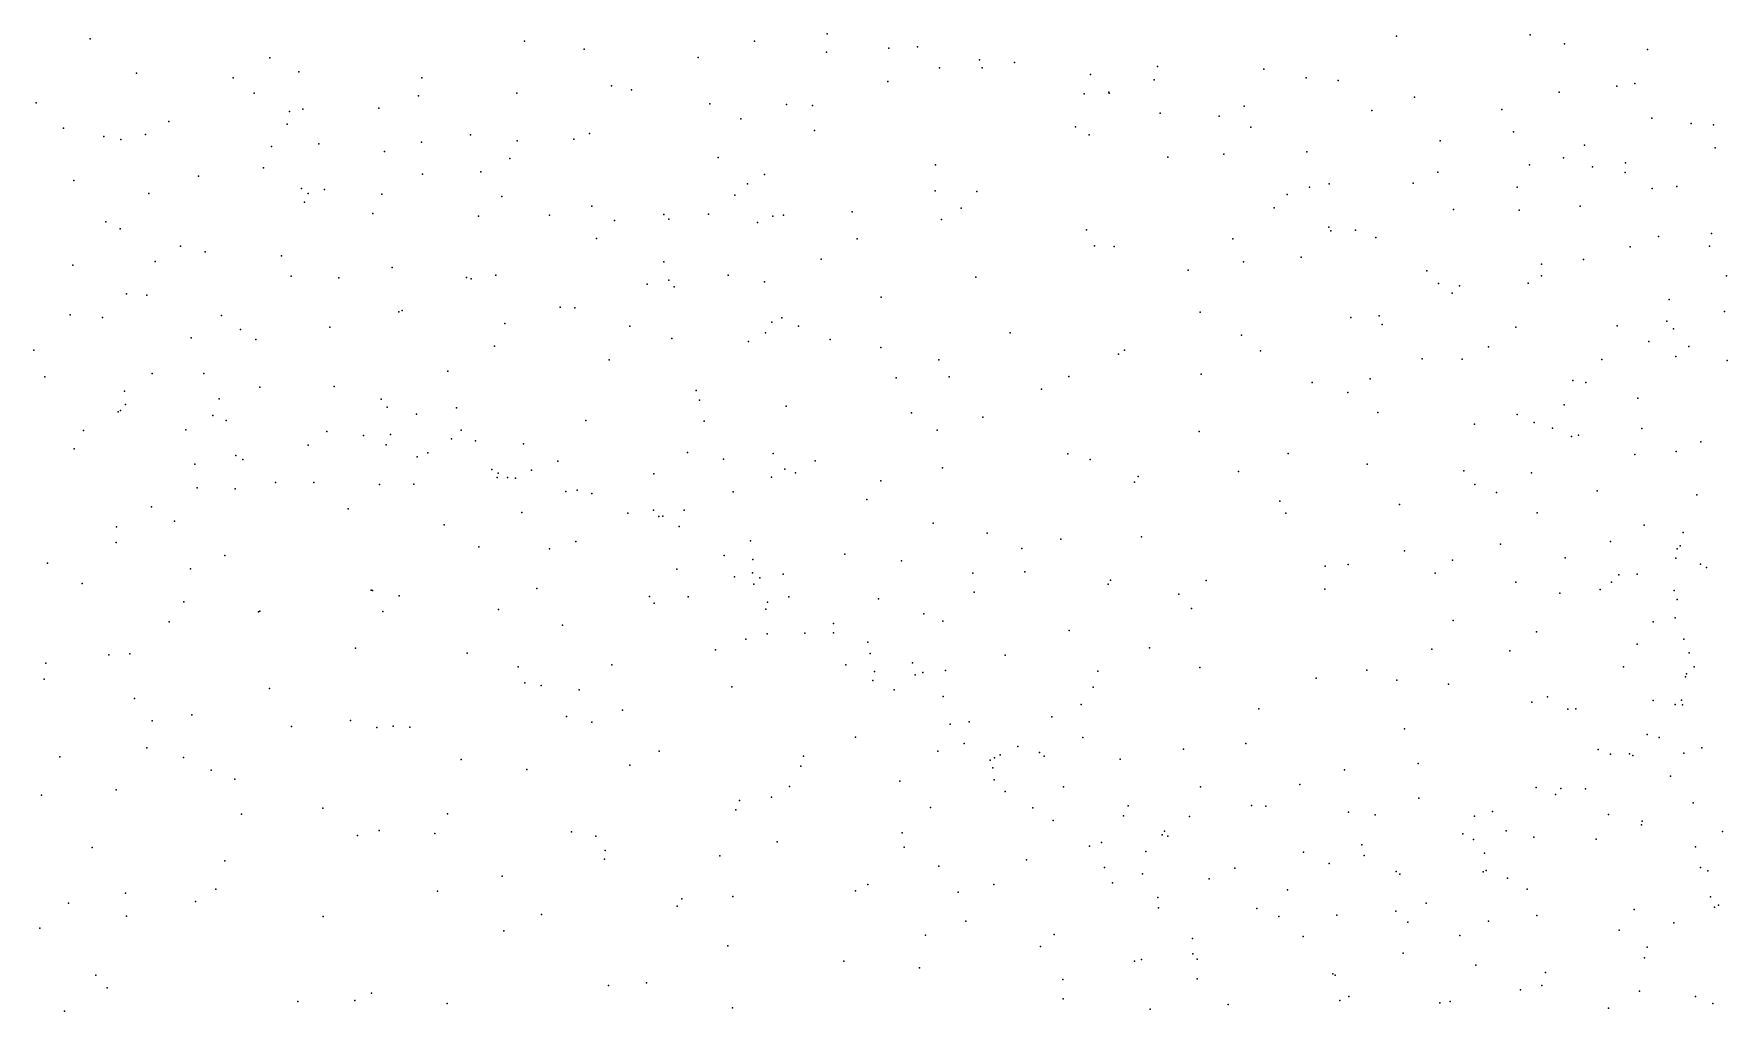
# Model space of a CAD drawing. Header units: metres. Extents: x -25 to 25, y -27.8 to 27.8.
# Drawn here: x -5.467 to -4.091, y -1.58 to -0.786 of the extents above; entities that cross this region are included whole.
import ezdxf

# ---------------------------------------------------------------- set-up
doc = ezdxf.new("R2010")
doc.units = ezdxf.units.M

msp = doc.modelspace()

# ---------------------------------------------------------------- linework, layer by layer
for p in [(-5.4217, -0.7901, -6.6679), (-5.0686, -0.792, -6.6404), (-4.8819, -0.7922, -3.5468), (-4.8228, -0.7862, 28.1806), (-4.7725, -0.7979, -14.0878), (-4.7493, -0.7966, 27.9395), (-4.3602, -0.7881, 23.8364), (-4.2514, -0.787, 28.54), (-4.2236, -0.7943, -4.4742), (-5.2757, -0.8056, -6.7551), (-5.0203, -0.7985, -3.4809), (-4.9275, -0.8053, -6.6368), (-4.8234, -0.801, 27.1719), (-4.6989, -0.8072, 28.2123), (-4.6706, -0.8095, 27.8545), (-4.156, -0.7988, 23.7511), (-5.3839, -0.8181, 25.0515), (-5.3055, -0.822, 26.329), (-5.2521, -0.8171, -3.4112), (-5.152, -0.822, 26.3338), (-4.7735, -0.825, 24.0533), (-4.7314, -0.8137, 28.1265), (-4.6968, -0.8139, -3.6434), (-4.6088, -0.8191, 28.2073), (-4.5571, -0.8234, -6.6994), (-4.5544, -0.8128, 28.2857), (-4.468, -0.8149, 28.3411), (-4.4336, -0.8219, -3.9232), (-4.4075, -0.824, -6.8003), (-5.2885, -0.8344, -6.8303), (-5.1547, -0.8364, -6.7727), (-5.075, -0.8345, -6.7045), (-4.9981, -0.8285, -6.649), (-4.9818, -0.8317, -25.8605), (-4.614, -0.835, 28.0343), (-4.5938, -0.8335, 27.915), (-4.5936, -0.8345, 27.8086), (-4.3455, -0.8376, -4.0679), (-4.2279, -0.8336, -7.0092), (-4.1811, -0.8287, -4.6018), (-4.1663, -0.8266, -4.7702), (-5.4656, -0.8423, 25.1088), (-5.2596, -0.8492, -25.4155), (-5.2489, -0.8473, -6.8998), (-5.187, -0.8466, -6.866), (-4.9181, -0.8431, -3.492), (-4.8558, -0.8435, 26.956), (-4.8346, -0.8443, 27.1006), (-4.5521, -0.8507, 23.9091), (-4.5043, -0.8531, 27.9767), (-4.484, -0.845, 28.168), (-4.38, -0.8485, 28.3411), (-4.2746, -0.8477, -6.944), (-5.4433, -0.8627, -7.0635), (-5.3576, -0.8573, -7.0219), (-5.2615, -0.8595, -6.982), (-4.8929, -0.8552, 26.5068), (-4.8331, -0.8648, -3.5277), (-4.6209, -0.8616, -6.7052), (-4.4785, -0.8619, -3.829), (-4.265, -0.8658, -4.222), (-4.1527, -0.8546, -4.8782), (-4.1205, -0.859, -21.8151), (-4.1025, -0.86, -7.1822), (-5.4106, -0.8695, 26.3382), (-5.3968, -0.872, -3.3577), (-5.3767, -0.8679, -7.0922), (-5.2742, -0.8776, 24.8935), (-5.2358, -0.8756, -7.0574), (-5.1523, -0.8743, 24.6584), (-5.1127, -0.8681, -6.8798), (-5.0746, -0.873, -3.433), (-5.0287, -0.8717, 26.3911), (-5.0159, -0.8671, -6.7857), (-4.6097, -0.8683, -3.6927), (-4.3245, -0.8732, 23.8359), (-4.2074, -0.8767, -4.3939), (-4.1012, -0.8788, 28.6402), (-5.1825, -0.8817, -3.3853), (-5.0807, -0.8875, -6.9412), (-4.9112, -0.8867, -6.7689), (-4.7347, -0.8927, -3.5746), (-4.5458, -0.8864, -3.7444), (-4.5003, -0.884, -6.7468), (-4.4329, -0.882, -3.879), (-4.2521, -0.8926, -14.1859), (-4.2243, -0.8869, 28.469), (-4.2007, -0.8943, -7.0884), (-4.1741, -0.8909, 28.5569), (-5.435, -0.9052, -7.2394), (-5.3335, -0.9018, -7.2036), (-5.2809, -0.895, -7.1569), (-5.1517, -0.9002, -7.093), (-5.1041, -0.8984, -7.0251), (-4.8874, -0.9079, 26.587), (-4.8736, -0.9005, 24.1577), (-4.4149, -0.908, 28.1169), (-4.3466, -0.9076, 28.2586), (-4.3265, -0.8985, -6.8838), (-4.1742, -0.8987, 23.787), (-5.3739, -0.9158, 24.9931), (-5.2499, -0.9118, -3.3602), (-5.2444, -0.9159, 26.3723), (-5.2311, -0.9126, 24.8227), (-5.1845, -0.9163, -7.1848), (-5.0872, -0.9182, 24.5006), (-4.8979, -0.9173, -3.4755), (-4.7349, -0.9137, 24.0301), (-4.7011, -0.9142, 27.3723), (-4.449, -0.9167, 27.8195), (-4.4307, -0.9106, 27.9264), (-4.262, -0.9108, 28.3761), (-4.1522, -0.9117, -4.8285), (-4.1322, -0.9101, -21.5751), (-5.2475, -0.9229, -7.2363), (-5.192, -0.9322, 24.7497), (-5.1062, -0.9342, -7.1514), (-5.0483, -0.9334, -7.0804), (-5.0141, -0.9261, -3.4309), (-4.9554, -0.933, 26.4832), (-4.9191, -0.9328, -6.8613), (-4.8668, -0.9344, 26.8719), (-4.8583, -0.9335, -6.8076), (-4.8024, -0.9308, 27.1803), (-4.7138, -0.9279, -26.2821), (-4.4595, -0.9274, 27.6896), (-4.3138, -0.9288, -4.0764), (-4.2605, -0.9294, -4.1803), (-4.2109, -0.9261, -4.3182), (-5.409, -0.9389, -7.3545), (-5.3972, -0.9447, -3.323), (-4.9956, -0.9379, -7.028), (-4.9515, -0.9368, -6.9433), (-4.8793, -0.9394, 26.6672), (-4.7299, -0.937, -6.7384), (-4.6119, -0.9453, -3.6599), (-4.415, -0.9433, 23.8714), (-4.4134, -0.9463, -6.825), (-4.3933, -0.9457, -3.911), (-4.104, -0.9485, -5.0958), (-5.3483, -0.9587, -7.3884), (-5.0101, -0.9525, 24.3651), (-4.7984, -0.9526, -3.5126), (-4.6055, -0.9585, -6.7664), (-4.5895, -0.9588, 27.4968), (-4.4931, -0.9527, -6.7685), (-4.3768, -0.9517, 27.984), (-4.1702, -0.9593, -7.1496), (-4.1472, -0.9509, -4.7629), (-4.1056, -0.9586, 28.595), (-5.4356, -0.974, -7.4608), (-5.3689, -0.9711, -14.7809), (-5.3281, -0.9634, -3.324), (-5.2663, -0.9665, -25.5933), (-5.1763, -0.9759, -7.3465), (-4.9555, -0.9714, -7.0801), (-4.8275, -0.9693, 27.0891), (-4.4844, -0.9715, -3.7791), (-4.4376, -0.9675, -3.8337), (-4.2423, -0.9733, 23.8383), (-4.2082, -0.9694, 28.4171), (-5.2584, -0.983, -7.411), (-5.2196, -0.9845, -3.3296), (-5.1158, -0.9842, 26.404), (-5.1121, -0.9852, 24.6025), (-5.0919, -0.9822, -7.2695), (-4.9689, -0.9896, -26.0423), (-4.9514, -0.9864, 24.2629), (-4.9031, -0.9821, -6.9859), (-4.8736, -0.9877, 26.7718), (-4.7019, -0.9838, -6.8076), (-4.5295, -0.9781, 23.9169), (-4.3353, -0.9787, -4.0056), (-4.326, -0.989, 28.0454), (-4.253, -0.9888, -7.0668), (-4.2422, -0.9827, 28.3282), (-4.0919, -0.9827, -7.2414), (-5.3922, -0.9973, -7.5154), (-5.3756, -0.9985, 24.9754), (-4.947, -0.9917, 26.5511), (-4.7789, -1.0002, -14.2023), (-4.3148, -0.9968, -6.9634), (-4.3089, -0.9908, -26.7169), (-4.1385, -1.002, -4.7153), (-5.4378, -1.0145, -3.2951), (-5.4115, -1.0166, -7.5865), (-5.3149, -1.015, -7.5134), (-5.1707, -1.0121, -7.4224), (-5.1682, -1.0109, 24.7213), (-5.0398, -1.0083, -14.3509), (-5.0277, -1.0088, 26.4825), (-4.8596, -1.017, -3.4626), (-4.5195, -1.0123, -3.7231), (-4.3971, -1.0166, -6.8805), (-4.3741, -1.0152, -3.9025), (-4.0935, -1.0118, -5.135), (-5.2995, -1.0264, 26.4015), (-5.2268, -1.0244, -7.4876), (-5.0847, -1.0216, -7.3527), (-4.9831, -1.0237, -3.3967), (-4.8729, -1.0291, 26.8623), (-4.8676, -1.0204, -7.036), (-4.846, -1.0236, 26.9983), (-4.674, -1.0292, 27.3494), (-4.486, -1.0309, 27.577), (-4.3717, -1.0224, 27.7633), (-4.263, -1.0244, 28.151), (-4.1808, -1.0235, -4.3288), (-4.1404, -1.0197, -4.6457), (-4.1349, -1.0257, -4.7863), (-5.4674, -1.0432, -7.7018), (-5.3395, -1.0331, -7.5865), (-5.2869, -1.0346, -3.296), (-5.093, -1.0399, -3.3449), (-4.9489, -1.0338, -7.2201), (-4.8867, -1.0361, -7.122), (-4.8202, -1.0344, 24.137), (-4.779, -1.0411, 27.1694), (-4.5812, -1.0432, -6.7755), (-4.4705, -1.0438, -3.7662), (-4.2854, -1.0405, 27.9807), (-4.1549, -1.0362, -4.4542), (-4.1226, -1.0401, -5.042), (-4.9999, -1.0511, -7.3324), (-4.7321, -1.0509, 24.0572), (-4.586, -1.0463, 27.4462), (-4.3393, -1.0502, -3.956), (-4.3068, -1.0505, 27.8619), (-4.1933, -1.0507, -4.2582), (-4.1331, -1.0484, -4.9031), (-4.0914, -1.0516, -7.2688), (-5.4584, -1.0649, -7.8552), (-5.3713, -1.0621, -7.7392), (-5.3294, -1.062, 24.9296), (-5.2838, -1.0731, -7.7222), (-5.2235, -1.0728, 24.7976), (-5.131, -1.0603, -7.5075), (-4.7667, -1.0655, -6.9482), (-4.7235, -1.0648, 27.266), (-4.6264, -1.0646, 23.9873), (-4.5188, -1.0626, 23.9267), (-4.4287, -1.0695, 23.8937), (-4.3815, -1.0665, 27.6633), (-4.2167, -1.0677, 23.855), (-4.2062, -1.0695, 28.2942), (-5.3937, -1.0765, -7.8986), (-5.3169, -1.0828, -7.852), (-5.1852, -1.0829, -7.6977), (-4.9293, -1.0758, -7.3026), (-4.9266, -1.0837, -3.4133), (-4.6486, -1.0747, -3.5875), (-4.3997, -1.0776, -6.9213), (-4.1639, -1.0822, -7.2022), (-5.3988, -1.0932, -8.0691), (-5.3969, -1.0922, -3.2683), (-5.393, -1.0872, -7.9996), (-5.322, -1.0962, -3.2786), (-5.3111, -1.1002, -8.0073), (-5.1803, -1.0895, 26.4406), (-5.1565, -1.0952, -14.6142), (-5.1239, -1.0901, -7.648), (-5.0188, -1.1003, -7.5523), (-4.8561, -1.0886, -7.2074), (-4.7543, -1.094, -7.0273), (-4.6962, -1.0976, -6.9483), (-4.3753, -1.0939, -3.8767), (-4.262, -1.0953, -14.4228), (-4.2239, -1.0875, -4.1773), (-5.4271, -1.1084, -8.175), (-5.3439, -1.1078, -8.1776), (-5.2294, -1.1093, -7.9753), (-5.1996, -1.1125, -8.1587), (-5.1775, -1.1116, -7.9072), (-5.1201, -1.1081, -3.3218), (-4.9226, -1.1008, -7.3837), (-4.7333, -1.1082, -3.5134), (-4.5204, -1.1093, -14.306), (-4.2968, -1.1032, -7.0728), (-4.2483, -1.102, 27.9266), (-4.2334, -1.1066, 28.0389), (-4.218, -1.1133, 28.1288), (-4.2121, -1.1122, -7.1562), (-4.1607, -1.1067, 28.3673), (-5.4347, -1.1233, 24.9963), (-5.2446, -1.1202, -8.2404), (-5.1812, -1.12, -8.2905), (-5.1473, -1.1265, -8.0692), (-5.1281, -1.1153, -7.7785), (-5.1084, -1.1167, 24.6443), (-5.0695, -1.1193, 24.5254), (-4.9362, -1.1264, 26.6363), (-4.8665, -1.127, -14.3615), (-4.6272, -1.1273, -6.9517), (-4.448, -1.127, -26.6239), (-4.1664, -1.1279, -4.3535), (-4.1329, -1.1254, -4.9363), (-4.1127, -1.1177, -5.165), (-5.3367, -1.1358, 26.4172), (-5.3032, -1.1287, -8.3526), (-5.2975, -1.132, -15.0064), (-5.1559, -1.1298, -8.3749), (-5.0953, -1.14, -8.2359), (-5.063, -1.1407, -7.7928), (-5.0417, -1.1333, -7.7002), (-4.907, -1.1318, 24.2616), (-4.8571, -1.1397, -3.447), (-4.8325, -1.1331, 27.0443), (-4.7289, -1.1387, -7.1132), (-4.6091, -1.1321, -3.6178), (-4.4886, -1.1418, -6.912), (-4.3838, -1.1357, -6.9921), (-4.3053, -1.1412, -4.0087), (-5.3346, -1.1549, 24.929), (-5.3039, -1.1557, -8.4334), (-5.2711, -1.1507, -3.2794), (-5.2398, -1.1506, 26.4447), (-5.1865, -1.1524, -3.2913), (-5.1587, -1.1521, -8.4489), (-5.0908, -1.1467, -8.0132), (-5.09, -1.1432, -8.3474), (-5.0825, -1.1466, -7.9144), (-5.0759, -1.147, -8.1009), (-4.9637, -1.1437, 24.3463), (-4.8679, -1.1463, -7.4249), (-4.8485, -1.1427, 24.1994), (-4.779, -1.1494, -7.2536), (-4.573, -1.1504, 27.4334), (-4.5699, -1.1457, 23.9805), (-4.2964, -1.1524, 27.7291), (-4.2504, -1.1427, -4.1027), (-5.0351, -1.1579, -7.8593), (-5.026, -1.157, -8.2302), (-5.014, -1.1597, -8.3275), (-4.899, -1.1582, 26.7365), (-4.7905, -1.1644, -7.3265), (-4.4549, -1.1659, -6.9698), (-4.3576, -1.1684, -3.9084), (-4.2789, -1.1587, 23.8873), (-4.1969, -1.1575, -4.2395), (-4.1161, -1.1608, -7.2714), (-5.3719, -1.1704, -8.4585), (-5.3531, -1.1822, -3.2638), (-5.212, -1.172, -8.516), (-5.0708, -1.1751, -8.4618), (-4.9848, -1.1757, -8.4016), (-4.964, -1.173, -8.1982), (-4.9596, -1.1783, -7.7629), (-4.9563, -1.1779, -8.2735), (-4.939, -1.1731, -7.6667), (-4.45, -1.1757, 27.5579), (-4.2457, -1.1752, 27.8358), (-5.4002, -1.1866, -25.6669), (-5.134, -1.1851, -8.538), (-4.9429, -1.1864, -8.3448), (-4.7365, -1.1836, -3.5058), (-4.6926, -1.1919, -26.3897), (-4.6329, -1.1968, 27.3535), (-4.5672, -1.1948, -6.9934), (-4.1588, -1.1852, 28.2278), (-4.127, -1.1914, -4.6906), (-5.4006, -1.1995, -8.5224), (-5.3123, -1.2099, -8.5815), (-5.1057, -1.203, 24.6873), (-5.0485, -1.2045, -8.5297), (-5.0269, -1.1986, -3.347), (-4.9065, -1.21, -8.1589), (-4.885, -1.1981, 26.8338), (-4.8085, -1.209, 27.0927), (-4.6646, -1.2044, -7.1628), (-4.3537, -1.2062, 23.9159), (-4.2757, -1.2007, -7.1354), (-4.1862, -1.1987, -26.8172), (-4.1321, -1.2045, -4.5895), (-4.1296, -1.2021, -4.8367), (-5.4563, -1.2162, 24.9981), (-5.3401, -1.2207, 26.4235), (-4.945, -1.2211, 26.673), (-4.8834, -1.224, -8.292), (-4.8831, -1.2132, -3.4259), (-4.7622, -1.2142, 27.1716), (-4.7044, -1.2242, -7.3073), (-4.6622, -1.2232, -3.5672), (-4.418, -1.2186, -7.0827), (-4.3993, -1.2173, -3.8369), (-4.3286, -1.2242, 27.6453), (-4.3146, -1.2137, -3.9891), (-4.223, -1.2119, -7.184), (-4.1331, -1.212, -5.1281), (-4.113, -1.2171, -14.7825), (-4.1082, -1.2197, 28.333), (-5.4282, -1.2328, 26.4009), (-5.1934, -1.2382, 26.4659), (-5.0588, -1.2369, -8.6073), (-4.8981, -1.2272, -8.0403), (-4.8822, -1.2333, -7.7348), (-4.8774, -1.228, -8.3731), (-4.8585, -1.2252, -7.6365), (-4.5943, -1.2332, -7.0991), (-4.5926, -1.2301, -3.627), (-4.5147, -1.2302, -3.7046), (-4.4182, -1.2373, -14.544), (-4.263, -1.2315, -4.0661), (-4.1947, -1.2375, 27.8925), (-4.1854, -1.2315, -4.2622), (-4.1793, -1.2258, 28.0091), (-4.1644, -1.2251, -4.3454), (-4.1345, -1.2383, -5.0405), (-5.3456, -1.2475, 24.9319), (-5.1923, -1.2384, 24.7884), (-5.1705, -1.2427, -8.6552), (-4.9671, -1.2434, -3.3658), (-4.9632, -1.2488, -8.5843), (-4.9356, -1.2435, -8.5199), (-4.8712, -1.2479, 26.902), (-4.854, -1.2435, -8.1999), (-4.7811, -1.2452, -7.4991), (-4.7032, -1.2397, 27.2604), (-4.5369, -1.2415, 27.4567), (-4.2274, -1.2405, -4.1504), (-4.1319, -1.2458, -4.9391), (-5.3575, -1.2638, -15.5663), (-5.2849, -1.2558, -8.6536), (-5.2837, -1.2551, -3.265), (-5.1839, -1.2555, -3.2796), (-5.0899, -1.2539, -14.8953), (-4.8725, -1.2536, -7.9706), (-4.8175, -1.2653, -8.3598), (-4.7441, -1.2574, 24.1386), (-4.7287, -1.2633, -7.4382), (-4.5266, -1.2531, -7.0632), (-4.314, -1.2628, -7.1561), (-4.1516, -1.2638, -4.4104), (-4.1335, -1.2606, -4.5307), (-5.0378, -1.2666, 24.5522), (-4.8887, -1.278, 24.3061), (-4.8716, -1.2735, -8.4969), (-4.841, -1.273, -7.8511), (-4.8177, -1.2727, -8.103), (-4.626, -1.2709, -7.2607), (-4.2462, -1.2719, -7.212), (-4.1267, -1.2779, -4.8628), (-5.4064, -1.2906, -3.2498), (-5.3894, -1.2898, -8.6669), (-5.206, -1.2852, -8.7089), (-5.1153, -1.2892, 24.7306), (-4.9134, -1.2865, -3.4033), (-4.7898, -1.2805, -8.1818), (-4.7879, -1.2896, -7.675), (-4.6782, -1.291, -14.5724), (-4.5607, -1.2849, -7.1577), (-4.3315, -1.2861, -14.7923), (-4.2679, -1.2875, 27.6808), (-4.1646, -1.2819, -7.2785), (-4.1223, -1.2891, -4.7922), (-5.4576, -1.2975, -8.6342), (-5.0739, -1.3004, -8.6947), (-4.9978, -1.2989, -8.6657), (-4.8076, -1.2988, -8.4675), (-4.7842, -1.3043, -3.4765), (-4.7533, -1.2971, -7.6011), (-4.7512, -1.3069, -8.1131), (-4.7449, -1.3051, -8.3752), (-4.7266, -1.3033, -7.513), (-4.6028, -1.304, 27.3707), (-4.5199, -1.3009, -3.7039), (-4.3841, -1.3032, -3.8589), (-4.1755, -1.3004, -4.2858), (-4.1244, -1.3061, -5.1772), (-4.1183, -1.3005, 28.0992), (-5.4589, -1.3103, 24.99), (-5.2759, -1.3179, 24.8897), (-5.0685, -1.3133, -3.3319), (-5.0551, -1.3157, 24.6361), (-5.0244, -1.3191, -15.326), (-4.9002, -1.3166, 26.7905), (-4.7855, -1.3115, 27.1166), (-4.7682, -1.319, -7.8874), (-4.6066, -1.317, -7.3106), (-4.4254, -1.3096, -7.1579), (-4.3599, -1.3112, 23.9471), (-4.3178, -1.3146, -3.9947), (-4.1253, -1.3086, -4.6054), (-5.3855, -1.3262, -15.7785), (-4.7284, -1.3246, 27.2066), (-4.6164, -1.3309, -3.6143), (-4.4719, -1.3344, -3.7646), (-4.2502, -1.329, -4.1053), (-4.2375, -1.3249, 23.9253), (-4.2143, -1.3345, -14.9676), (-4.1514, -1.3278, -4.3791), (-4.1337, -1.3309, -8.3179), (-4.1285, -1.3276, -8.4286), (-4.1276, -1.3313, -5.0039), (-5.3714, -1.3442, -8.7309), (-5.3391, -1.3395, -3.2636), (-5.2102, -1.3441, -8.7765), (-5.0345, -1.3407, -15.6734), (-5.014, -1.3453, 26.5994), (-4.989, -1.3355, -3.3665), (-4.7228, -1.3469, -7.679), (-4.7074, -1.345, -8.0509), (-4.6402, -1.3409, -7.4162), (-4.2208, -1.3349, -7.288), (-5.258, -1.349, -3.2765), (-5.1887, -1.3496, 26.4665), (-5.1755, -1.3485, 24.8047), (-5.1618, -1.3495, -3.2977), (-4.7998, -1.3575, 24.226), (-4.6151, -1.3578, 24.0776), (-4.3535, -1.3509, -3.9325), (-4.1565, -1.3553, -8.2442), (-4.1466, -1.3577, 23.932), (-5.4463, -1.3736, -3.2577), (-5.3755, -1.3663, 24.95), (-5.3459, -1.3741, 26.4044), (-5.1202, -1.3757, -8.7994), (-4.9592, -1.369, 24.4652), (-4.8419, -1.373, -8.6576), (-4.7328, -1.3688, -8.5523), (-4.7113, -1.3627, -7.8749), (-4.6868, -1.3744, -8.4729), (-4.6822, -1.3718, -7.6216), (-4.6677, -1.3652, -8.1059), (-4.6503, -1.37, -8.2684), (-4.6463, -1.3731, -8.1931), (-4.5847, -1.3753, -7.3714), (-4.5333, -1.3672, 24.0346), (-4.4825, -1.3627, -7.2435), (-4.1962, -1.3675, -4.2348), (-4.1862, -1.3713, -8.4764), (-4.1708, -1.371, -4.3051), (-4.168, -1.3724, -8.5519), (-4.1266, -1.3705, -5.0976), (-4.1119, -1.3662, -4.6931), (-5.3234, -1.3843, -8.788), (-5.0669, -1.3837, 24.6908), (-4.9832, -1.3804, -8.7607), (-4.8442, -1.381, 26.9837), (-4.6903, -1.3761, -7.9586), (-4.6882, -1.3825, -15.0955), (-4.4023, -1.3842, -3.8522), (-4.3426, -1.3788, -7.2492), (-4.1374, -1.3892, -4.4279), (-5.4004, -1.4003, -8.7831), (-5.3041, -1.3916, -25.9524), (-4.8533, -1.3975, 24.3152), (-4.7637, -1.3934, -3.4988), (-4.6871, -1.3921, -7.7437), (-4.678, -1.4017, 27.2747), (-4.6306, -1.3979, -7.4914), (-4.5193, -1.3979, 27.4565), (-4.4386, -1.3961, -15.0545), (-4.2466, -1.3983, -8.3637), (-4.2265, -1.3993, -7.336), (-4.2065, -1.3994, -8.1606), (-5.4611, -1.4047, 26.3735), (-5.2327, -1.4152, 24.8694), (-4.897, -1.4167, -3.4366), (-4.8941, -1.409, 26.8111), (-4.8679, -1.4064, 26.9054), (-4.7389, -1.4148, -8.6321), (-4.6557, -1.415, -8.5301), (-4.5782, -1.4133, 27.3884), (-4.478, -1.413, -7.3305), (-4.4663, -1.4135, -26.5545), (-4.342, -1.4071, -3.973), (-4.231, -1.4041, -4.1652), (-4.1191, -1.411, -4.5526), (-5.2988, -1.4201, -3.2769), (-5.1312, -1.4198, 24.7829), (-4.6392, -1.4253, -7.8399), (-4.5819, -1.4215, -8.4017), (-4.5283, -1.422, -3.7161), (-4.399, -1.4184, 23.9884), (-4.3774, -1.4206, 27.5727), (-4.2967, -1.4217, 23.9567), (-4.282, -1.4178, 27.6467), (-4.1878, -1.4204, 27.7126), (-4.161, -1.4287, -8.0296), (-4.1604, -1.4258, -7.3751), (-5.2043, -1.4375, -15.8695), (-5.1869, -1.4334, -3.2954), (-5.1416, -1.4359, 26.4739), (-5.0306, -1.4345, -8.8281), (-5.0107, -1.4381, -3.3762), (-4.8635, -1.4426, -8.7554), (-4.7619, -1.4353, 24.2139), (-4.5999, -1.4432, -3.6458), (-4.5506, -1.437, -8.2349), (-4.5487, -1.4338, -7.3975), (-4.5458, -1.4381, -8.3083), (-4.3061, -1.436, -8.3722), (-4.2975, -1.4407, -8.2951), (-4.2711, -1.4336, -8.2207), (-4.2485, -1.4389, -8.5687), (-4.1979, -1.4404, -4.2396), (-4.0952, -1.4343, -4.6686), (-5.4201, -1.4473, -3.2633), (-5.3123, -1.4581, -8.8525), (-5.0036, -1.4567, 26.6168), (-5.0031, -1.4496, 24.6074), (-4.91, -1.454, 24.4426), (-4.7602, -1.4468, 27.141), (-4.6607, -1.4572, -8.6167), (-4.6095, -1.446, -7.9139), (-4.5637, -1.4505, -15.4684), (-4.4356, -1.451, -8.3904), (-4.3882, -1.445, -7.3462), (-4.3863, -1.4538, -8.27), (-4.2885, -1.4517, -8.4894), (-4.117, -1.4465, -5.0759), (-5.0868, -1.4705, -8.869), (-4.7319, -1.4623, -15.8769), (-4.5973, -1.4633, -7.625), (-4.5664, -1.4687, -7.4957), (-4.4914, -1.464, -3.7653), (-4.4147, -1.4602, -15.2537), (-4.3604, -1.4666, -8.2054), (-4.3575, -1.4688, -8.4429), (-4.2897, -1.467, -4.0748), (-4.2872, -1.4659, -8.1293), (-4.27, -1.4721, -7.3625), (-4.1131, -1.4635, -5.1872), (-4.1072, -1.4661, -8.8056), (-5.393, -1.4844, -8.8539), (-5.3196, -1.4809, 26.3945), (-5.1394, -1.4827, -3.3231), (-4.7997, -1.4823, -3.494), (-4.7897, -1.4771, -8.741), (-4.7162, -1.4835, 27.205), (-4.6874, -1.4771, -3.5742), (-4.5909, -1.476, -7.8155), (-4.5124, -1.4725, -8.087), (-4.4486, -1.4815, -15.7902), (-4.2538, -1.4809, -8.0448), (-5.4392, -1.4925, 26.359), (-5.3361, -1.491, 24.9377), (-4.9447, -1.4948, 24.5246), (-4.9408, -1.4888, -3.4239), (-4.8994, -1.4871, -8.8182), (-4.5541, -1.4877, -8.5423), (-4.5535, -1.4962, -7.9125), (-4.4736, -1.4967, -7.4358), (-4.3606, -1.499, -8.0567), (-4.336, -1.4923, -8.572), (-4.1669, -1.4975, -7.8904), (-4.105, -1.4872, -4.5327), (-4.1017, -1.4957, -7.8393), (-4.0985, -1.494, -7.4412), (-5.4625, -1.5126, -8.8314), (-5.3921, -1.503, -15.9813), (-5.2324, -1.5033, -3.3029), (-5.0548, -1.5015, 24.7128), (-4.7101, -1.5071, -8.7149), (-4.4558, -1.5031, -3.8176), (-4.4085, -1.5021, -8.5928), (-4.3508, -1.5077, 23.9992), (-4.2854, -1.5069, 27.6291), (-4.2461, -1.5024, -7.9519), (-4.1348, -1.5083, -4.4014), (-5.0854, -1.5148, 26.5138), (-4.9034, -1.527, 26.7774), (-4.7429, -1.5185, 24.2213), (-4.6383, -1.5179, -8.6722), (-4.5258, -1.5211, 24.0748), (-4.4358, -1.5194, -7.9367), (-4.3086, -1.5186, -8.6549), (-4.1792, -1.5144, -8.8039), (-4.8092, -1.5395, 24.3085), (-4.6494, -1.5276, 24.1428), (-4.573, -1.5395, -3.7026), (-4.5672, -1.5382, -8.653), (-4.5256, -1.5336, -7.8131), (-4.5222, -1.5379, -7.5766), (-4.3546, -1.5329, -3.9763), (-4.1585, -1.5369, -7.4503), (-4.1564, -1.5281, -4.3003), (-5.417, -1.5508, -25.8693), (-4.7478, -1.5448, 27.1327), (-4.6311, -1.5544, -3.6536), (-4.5221, -1.5539, -7.7221), (-4.4117, -1.5497, -7.4555), (-4.41, -1.551, -8.665), (-4.2956, -1.5427, -8.7208), (-4.239, -1.5486, -4.1818), (-5.4079, -1.5613, 24.9976), (-5.193, -1.5654, -8.9293), (-5.0003, -1.5594, 24.6487), (-4.9695, -1.5572, 26.6641), (-4.3987, -1.5681, -3.9104), (-4.2594, -1.5627, -8.805), (-4.2419, -1.5592, -7.4437), (-4.1627, -1.5639, 27.6681), (-4.1171, -1.5682, -7.7319), (-5.4425, -1.5801, -3.3043), (-5.2529, -1.5722, -3.3277), (-5.2067, -1.5714, 24.8897), (-5.1316, -1.5739, 24.8322), (-4.8996, -1.5774, 24.4843), (-4.6309, -1.5701, 27.2994), (-4.5602, -1.5784, 27.377), (-4.4968, -1.5748, -3.7987), (-4.406, -1.5716, 27.5223), (-4.3248, -1.5733, -4.0411), (-4.3165, -1.5724, -7.4373), (-4.1879, -1.5776, -7.7631), (-4.103, -1.574, -7.6473)]:
    msp.add_point(p)

doc.saveas('drawing.dxf')
